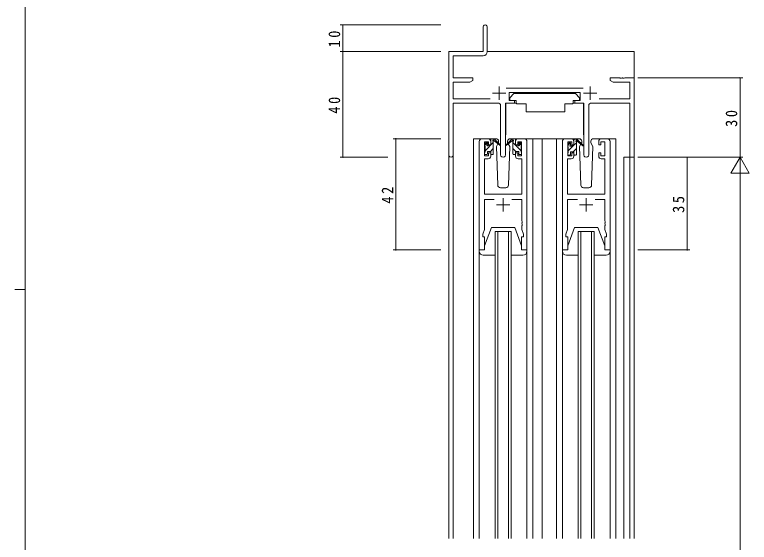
# Model space of a CAD drawing. Units: millimetres, scale not verified. Extents: x -567 to 567, y -403 to 403.
# Drawn here: x -566.7 to -289.2, y -71.5 to 127.9 of the extents above; entities that cross this region are included whole.
import ezdxf

# ---------------------------------------------------------------- set-up
doc = ezdxf.new("R2010")
doc.units = ezdxf.units.MM
doc.header["$LTSCALE"] = 2
for name, color, linetype, lineweight in [('0-1_YKK_ZWAK', 7, 'Continuous', 18), ('0-3_YKK_11', 7, 'Continuous', 18), ('0-4_YKK_12', 2, 'Continuous', 18), ('0-5_YKK_13', 4, 'Continuous', 18), ('0-6_YKK_D', 6, 'Continuous', 18)]:
    doc.layers.add(name, color=color, linetype=linetype, lineweight=lineweight)
doc.styles.add('ＭＳ ゴシック', font='')
doc.styles.get('ＭＳ ゴシック').set_extended_font_data('MS Gothic')

msp = doc.modelspace()

# ---------------------------------------------------------------- linework, layer by layer
at = {"layer": '0-1_YKK_ZWAK'}
for p, q in [((-562.726, -350.982), (-562.726, 399.018)), ((-566.726, 24.018), (-562.726, 24.018))]:
    msp.add_line(p, q, dxfattribs=at)
at = {"layer": '0-3_YKK_11'}
for p, q in [((-389.726, 123.268), (-389.726, 114.018)), ((-388.226, 113.888), (-388.226, 123.268)), ((-402.726, 114.018), (-402.726, 74.833)), ((-389.726, 114.018), (-402.726, 114.018)), ((-401.096, 112.388), (-389.726, 112.388)), ((-401.096, 104.018), (-401.096, 112.388)), ((-393.726, 104.018), (-401.096, 104.018)), ((-394.817, 102.388), (-393.726, 103.018)), ((-393.726, 103.018), (-393.726, 104.018)), ((-341.726, 104.018), (-341.726, 103.018)), ((-338.184, 104.018), (-341.726, 104.018)), ((-341.726, 103.018), (-340.635, 102.388)), ((-338.001, 103.898), (-338.184, 104.018)), ((-337.451, 103.898), (-338.001, 103.898)), ((-337.268, 104.018), (-337.451, 103.898)), ((-337.184, 104.018), (-337.268, 104.018)), ((-337.001, 103.898), (-337.184, 104.018)), ((-336.451, 103.898), (-337.001, 103.898)), ((-336.268, 104.018), (-336.451, 103.898)), ((-332.726, 104.018), (-336.268, 104.018)), ((-332.726, 74.018), (-332.726, 104.018)), ((-401.096, 102.388), (-394.817, 102.388)), ((-401.096, 96.148), (-401.096, 102.388)), ((-383.726, 100.718), (-383.726, 95.718)), ((-352.024, 100.148), (-381.034, 100.148)), ((-349.326, 100.718), (-349.326, 95.718)), ((-340.635, 102.388), (-334.356, 102.388)), ((-334.356, 102.388), (-334.356, 96.148)), ((-386.226, 98.218), (-381.226, 98.218)), ((-379.926, 98.518), (-353.126, 98.518)), ((-379.926, 95.518), (-379.926, 98.518)), ((-353.126, 98.518), (-353.126, 95.518)), ((-351.826, 98.218), (-346.826, 98.218)), ((-387.076, 96.148), (-401.096, 96.148)), ((-401.096, 94.518), (-384.176, 94.518)), ((-401.096, 74.833), (-401.096, 94.518)), ((-381.276, 94.518), (-377.926, 94.518)), ((-381.276, 74.968), (-381.276, 94.518)), ((-377.926, 95.518), (-379.926, 95.518)), ((-377.926, 94.518), (-377.926, 95.518)), ((-355.126, 95.518), (-355.126, 94.518)), ((-353.126, 95.518), (-355.126, 95.518)), ((-355.126, 94.518), (-351.776, 94.518)), ((-351.776, 94.518), (-351.776, 74.968)), ((-348.876, 94.518), (-334.356, 94.518)), ((-334.356, 96.148), (-345.976, 96.148)), ((-334.356, 94.518), (-334.356, 74.018)), ((-383.176, 93.518), (-383.176, 74.968)), ((-349.876, 74.968), (-349.876, 93.518)), ((-390.226, 81.018), (-387.926, 81.018)), ((-376.526, 81.018), (-374.226, 81.018)), ((-358.826, 81.018), (-356.526, 81.018)), ((-345.126, 81.018), (-342.826, 81.018)), ((-391.226, 39.018), (-391.226, 80.018)), ((-389.226, 79.818), (-389.226, 74.618)), ((-387.726, 79.818), (-389.226, 79.818)), ((-387.726, 78.718), (-387.726, 79.818)), ((-386.926, 78.718), (-387.726, 78.718)), ((-386.926, 80.018), (-386.926, 78.718)), ((-377.526, 78.718), (-377.526, 80.018)), ((-376.726, 78.718), (-377.526, 78.718)), ((-376.726, 79.818), (-376.726, 78.718)), ((-375.226, 79.818), (-376.726, 79.818)), ((-375.226, 74.618), (-375.226, 79.818)), ((-373.226, 80.018), (-373.226, 39.018)), ((-359.826, 39.018), (-359.826, 80.018)), ((-357.826, 79.818), (-357.826, 74.618)), ((-356.326, 79.818), (-357.826, 79.818)), ((-356.326, 78.718), (-356.326, 79.818)), ((-355.526, 78.718), (-356.326, 78.718)), ((-355.526, 80.018), (-355.526, 78.718)), ((-346.126, 78.718), (-346.126, 80.018)), ((-345.326, 78.718), (-346.126, 78.718)), ((-345.326, 79.818), (-345.326, 78.718)), ((-343.826, 79.818), (-345.326, 79.818)), ((-343.826, 74.618), (-343.826, 79.818)), ((-341.826, 80.018), (-341.826, 39.018)), ((-387.726, 75.718), (-386.926, 75.718)), ((-387.726, 74.618), (-387.726, 75.718)), ((-386.926, 75.718), (-386.926, 74.418)), ((-377.526, 75.718), (-376.726, 75.718)), ((-377.526, 74.418), (-377.526, 75.718)), ((-376.726, 75.718), (-376.726, 74.618)), ((-356.326, 75.718), (-355.526, 75.718)), ((-356.326, 74.618), (-356.326, 75.718)), ((-355.526, 75.718), (-355.526, 74.418)), ((-346.126, 75.718), (-345.326, 75.718)), ((-346.126, 74.418), (-346.126, 75.718)), ((-345.326, 75.718), (-345.326, 74.618)), ((-389.296, 73.418), (-389.296, 60.018)), ((-387.926, 73.418), (-389.296, 73.418)), ((-389.226, 74.618), (-387.726, 74.618)), ((-376.726, 74.618), (-375.226, 74.618)), ((-375.156, 73.418), (-376.526, 73.418)), ((-375.156, 60.018), (-375.156, 73.418)), ((-357.896, 73.418), (-357.896, 60.018)), ((-356.526, 73.418), (-357.896, 73.418)), ((-357.826, 74.618), (-356.326, 74.618)), ((-345.326, 74.618), (-343.826, 74.618)), ((-343.756, 73.418), (-345.126, 73.418)), ((-343.756, 60.018), (-343.756, 73.418)), ((-334.356, 74.018), (-332.726, 74.018)), ((-389.296, 60.018), (-375.156, 60.018)), ((-382.226, 58.518), (-382.226, 53.518)), ((-357.896, 60.018), (-343.756, 60.018)), ((-350.826, 58.518), (-350.826, 53.518)), ((-389.296, 58.088), (-389.296, 46.749)), ((-385.576, 58.088), (-389.296, 58.088)), ((-384.726, 56.018), (-379.726, 56.018)), ((-375.156, 58.088), (-378.876, 58.088)), ((-375.156, 49.976), (-375.156, 58.088)), ((-357.896, 58.088), (-357.896, 46.749)), ((-354.176, 58.088), (-357.896, 58.088)), ((-353.326, 56.018), (-348.326, 56.018)), ((-343.756, 58.088), (-347.476, 58.088)), ((-343.756, 49.976), (-343.756, 58.088)), ((-375.036, 49.793), (-375.156, 49.976)), ((-343.636, 49.793), (-343.756, 49.976)), ((-375.156, 49.059), (-375.036, 49.243)), ((-375.156, 48.976), (-375.156, 49.059)), ((-375.036, 48.793), (-375.156, 48.976)), ((-375.156, 48.059), (-375.036, 48.243)), ((-375.156, 46.749), (-375.156, 48.059)), ((-375.036, 49.243), (-375.036, 49.793)), ((-375.036, 48.243), (-375.036, 48.793)), ((-343.756, 49.059), (-343.636, 49.243)), ((-343.756, 48.976), (-343.756, 49.059)), ((-343.636, 48.793), (-343.756, 48.976)), ((-343.756, 48.059), (-343.636, 48.243)), ((-343.756, 46.749), (-343.756, 48.059)), ((-343.636, 49.243), (-343.636, 49.793)), ((-343.636, 48.243), (-343.636, 48.793)), ((-389.296, 46.749), (-389.926, 45.018)), ((-389.926, 45.018), (-389.926, 44.018)), ((-374.526, 45.018), (-375.156, 46.749)), ((-374.526, 44.018), (-374.526, 45.018)), ((-357.896, 46.749), (-358.526, 45.018)), ((-358.526, 45.018), (-358.526, 44.018)), ((-343.126, 45.018), (-343.756, 46.749)), ((-343.126, 44.018), (-343.126, 45.018)), ((-389.926, 44.018), (-389.226, 44.018)), ((-389.226, 44.018), (-389.226, 39.018)), ((-375.226, 44.018), (-374.526, 44.018)), ((-375.226, 39.018), (-375.226, 44.018)), ((-358.526, 44.018), (-357.826, 44.018)), ((-357.826, 44.018), (-357.826, 39.018)), ((-343.826, 44.018), (-343.126, 44.018)), ((-343.826, 39.018), (-343.826, 44.018)), ((-389.226, 39.018), (-391.226, 39.018)), ((-373.226, 39.018), (-375.226, 39.018)), ((-357.826, 39.018), (-359.826, 39.018)), ((-341.826, 39.018), (-343.826, 39.018))]:
    msp.add_line(p, q, dxfattribs=at)
for centre, radius, start, end in [((-388.976, 123.268), 0.75, 359.99999, 180.00001), ((-389.726, 113.888), 1.5, 270.00001, 359.99999), ((-384.176, 93.518), 1, 0.00001, 89.99999), ((-348.876, 93.518), 1, 90.00001, 179.99999), ((-390.226, 80.018), 1, 90.00001, 179.99999), ((-387.926, 80.018), 1, 0.00001, 89.99999), ((-376.526, 80.018), 1, 90.00001, 179.99999), ((-374.226, 80.018), 1, 0.00001, 89.99999), ((-358.826, 80.018), 1, 90.00001, 179.99999), ((-356.526, 80.018), 1, 0.00001, 89.99999), ((-345.126, 80.018), 1, 90.00001, 179.99999), ((-342.826, 80.018), 1, 0.00001, 89.99999), ((-382.226, 74.968), 0.95, 179.99999, 0.00001), ((-350.826, 74.968), 0.95, 179.99999, 0.00001), ((-401.911, 74.833), 0.815, 179.99999, 0.00001), ((-387.926, 74.418), 1, 270.00001, 359.99999), ((-376.526, 74.418), 1, 180.00001, 269.99999), ((-356.526, 74.418), 1, 270.00001, 359.99999), ((-345.126, 74.418), 1, 180.00001, 269.99999)]:
    msp.add_arc(centre, radius, start, end, dxfattribs=at)
at = {"layer": '0-4_YKK_12'}
for p, q in [((-388.226, 114.018), (-332.726, 114.018)), ((-332.726, 114.018), (-332.726, -69.982)), ((-393.426, 81.018), (-393.426, -69.982)), ((-390.226, 81.018), (-393.426, 81.018)), ((-375.376, 81.018), (-367.526, 81.018)), ((-371.026, 81.018), (-371.026, -69.982)), ((-367.526, 81.018), (-358.826, 81.018)), ((-367.526, 81.018), (-367.526, -69.982)), ((-362.026, 81.018), (-362.026, -69.982)), ((-342.826, 81.018), (-339.626, 81.018)), ((-339.626, 81.018), (-339.626, -69.982)), ((-402.726, -69.982), (-402.726, 74.833)), ((-401.096, 74.833), (-401.096, -69.982)), ((-336.626, 74.018), (-336.626, -69.982)), ((-332.726, 74.018), (-336.626, 74.018)), ((-334.356, -69.982), (-334.356, 74.018)), ((-385.226, 46.018), (-379.226, 46.018)), ((-385.226, -69.982), (-385.226, 46.018)), ((-384.226, 46.018), (-384.226, -69.982)), ((-380.226, -69.982), (-380.226, 46.018)), ((-379.226, 46.018), (-379.226, -69.982)), ((-353.826, 46.018), (-347.826, 46.018)), ((-353.826, -69.982), (-353.826, 46.018)), ((-352.826, 46.018), (-352.826, -69.982)), ((-348.826, -69.982), (-348.826, 46.018)), ((-347.826, 46.018), (-347.826, -69.982))]:
    msp.add_line(p, q, dxfattribs=at)
at = {"layer": '0-5_YKK_13'}
for p, q in [((-378.123, 98.118), (-354.923, 98.118)), ((-380.873, 94.518), (-377.235, 94.518)), ((-379.723, 95.518), (-377.323, 95.518)), ((-377.323, 95.518), (-377.323, 95.018)), ((-377.323, 95.018), (-377.182, 94.218)), ((-355.723, 95.018), (-355.864, 94.218)), ((-352.179, 94.517), (-355.817, 94.517)), ((-355.723, 95.518), (-355.723, 95.018)), ((-355.723, 95.518), (-353.323, 95.518)), ((-381.173, 94.218), (-381.173, 82.518)), ((-377.182, 94.218), (-373.523, 94.218)), ((-373.523, 94.218), (-373.523, 91.218)), ((-358.864, 94.218), (-358.864, 91.218)), ((-358.864, 94.218), (-355.864, 94.218)), ((-351.879, 94.217), (-351.88, 82.518)), ((-373.523, 91.218), (-358.864, 91.218)), ((-384.939, 81.018), (-387.926, 81.018)), ((-386.925, 78.618), (-386.925, 80.718)), ((-386.901, 80.835), (-386.743, 80.994)), ((-386.625, 81.018), (-385.835, 81.018)), ((-385.925, 80.518), (-385.925, 81.018)), ((-385.642, 80.947), (-383.459, 78.899)), ((-378.81, 80.947), (-380.993, 78.899)), ((-376.526, 81.018), (-379.513, 81.018)), ((-377.827, 81.018), (-378.617, 81.018)), ((-378.527, 80.518), (-378.527, 81.018)), ((-377.551, 80.835), (-377.709, 80.994)), ((-353.539, 81.018), (-356.526, 81.018)), ((-355.525, 78.418), (-355.525, 80.518)), ((-355.225, 80.818), (-354.435, 80.818)), ((-354.525, 80.318), (-354.525, 80.818)), ((-354.242, 80.747), (-352.059, 78.699)), ((-345.126, 81.018), (-348.113, 81.018)), ((-389.225, 78.511), (-388.167, 79.57)), ((-389.225, 78.318), (-389.225, 78.918)), ((-389.138, 79.13), (-388.638, 79.63)), ((-389.025, 76.466), (-385.925, 79.566)), ((-389.025, 76.018), (-389.025, 78.118)), ((-388.125, 79.418), (-388.125, 79.079)), ((-387.664, 78.618), (-386.925, 78.618)), ((-385.925, 75.318), (-385.925, 79.918)), ((-383.492, 78.555), (-385.632, 80.251)), ((-384.168, 79.09), (-384.768, 78.05)), ((-384.768, 78.05), (-384.26, 63.483)), ((-383.921, 79.518), (-383.99, 79.398)), ((-383.94, 80.053), (-383.921, 79.518)), ((-380.96, 78.555), (-378.82, 80.251)), ((-380.531, 79.518), (-380.512, 80.053)), ((-380.462, 79.398), (-380.531, 79.518)), ((-380.462, 79.398), (-380.531, 79.518)), ((-379.684, 78.05), (-380.284, 79.09)), ((-379.684, 78.05), (-380.284, 79.09)), ((-380.192, 63.483), (-379.684, 78.05)), ((-378.527, 75.318), (-378.527, 79.918)), ((-375.427, 76.466), (-378.527, 79.566)), ((-376.327, 79.418), (-376.327, 79.079)), ((-375.227, 78.511), (-376.285, 79.57)), ((-375.314, 79.13), (-375.814, 79.63)), ((-375.427, 76.018), (-375.427, 78.118)), ((-375.227, 78.318), (-375.227, 78.918)), ((-357.825, 78.48), (-356.847, 79.459)), ((-357.825, 78.118), (-357.825, 78.718)), ((-357.738, 78.93), (-357.238, 79.43)), ((-357.625, 76.435), (-355.643, 78.418)), ((-357.625, 75.818), (-357.625, 77.918)), ((-356.725, 79.218), (-356.725, 78.879)), ((-356.264, 78.418), (-355.525, 78.418)), ((-355.525, 78.535), (-354.525, 79.535)), ((-354.525, 75.118), (-354.525, 79.718)), ((-352.092, 78.354), (-354.232, 80.051)), ((-352.848, 78.954), (-353.368, 78.05)), ((-353.368, 78.05), (-352.86, 63.483)), ((-352.521, 79.518), (-352.665, 79.268)), ((-352.54, 80.053), (-352.521, 79.518)), ((-349.131, 79.518), (-349.112, 80.053)), ((-348.982, 79.259), (-349.131, 79.518)), ((-348.284, 78.05), (-349.131, 79.518)), ((-348.792, 63.483), (-348.284, 78.05)), ((-389.225, 75.318), (-389.225, 75.818)), ((-388.425, 75.018), (-388.925, 75.018)), ((-388.125, 76.218), (-386.925, 76.218)), ((-388.125, 76.218), (-388.125, 75.318)), ((-387.029, 76.218), (-385.925, 77.321)), ((-386.925, 76.218), (-386.925, 75.318)), ((-386.225, 75.018), (-386.625, 75.018)), ((-377.423, 76.218), (-378.527, 77.321)), ((-378.227, 75.018), (-377.827, 75.018)), ((-376.327, 76.218), (-377.527, 76.218)), ((-377.527, 76.218), (-377.527, 75.318)), ((-376.327, 76.218), (-376.327, 75.318)), ((-376.027, 75.018), (-375.527, 75.018)), ((-375.227, 75.318), (-375.227, 75.818)), ((-357.825, 75.118), (-357.825, 75.618)), ((-356.997, 74.819), (-356.727, 75.089)), ((-356.725, 76.018), (-355.525, 76.018)), ((-356.725, 76.018), (-356.725, 75.118)), ((-355.798, 76.018), (-354.525, 77.29)), ((-355.525, 76.018), (-355.525, 75.118)), ((-354.741, 74.83), (-354.538, 75.033)), ((-357.025, 74.818), (-357.525, 74.818)), ((-354.825, 74.818), (-355.225, 74.818)), ((-383.26, 62.518), (-381.192, 62.518)), ((-351.86, 62.518), (-349.792, 62.518)), ((-389.226, 40.518), (-386.626, 47.518)), ((-386.626, 47.518), (-377.826, 47.518)), ((-375.226, 40.518), (-377.826, 47.518)), ((-357.826, 40.518), (-355.226, 47.518)), ((-355.226, 47.518), (-346.426, 47.518)), ((-343.826, 40.518), (-346.426, 47.518)), ((-391.226, 39.018), (-389.226, 39.018)), ((-391.226, 38.518), (-391.226, 39.018)), ((-389.226, 39.018), (-389.226, 40.518)), ((-375.226, 40.518), (-375.226, 39.018)), ((-375.226, 39.018), (-373.226, 39.018)), ((-373.226, 39.018), (-373.226, 38.518)), ((-359.826, 39.018), (-357.826, 39.018)), ((-359.826, 38.518), (-359.826, 39.018)), ((-357.826, 39.018), (-357.826, 40.518)), ((-343.826, 40.518), (-343.826, 39.018)), ((-343.826, 39.018), (-341.826, 39.018)), ((-341.826, 39.018), (-341.826, 38.518)), ((-391.226, 38.518), (-391.226, -69.982)), ((-385.226, 37.018), (-389.726, 37.018)), ((-374.726, 37.018), (-379.226, 37.018)), ((-373.226, 38.518), (-373.226, -69.982)), ((-359.826, 38.518), (-359.826, -69.982)), ((-353.826, 37.018), (-358.326, 37.018)), ((-343.326, 37.018), (-347.826, 37.018)), ((-341.826, 38.518), (-341.826, -69.982))]:
    msp.add_line(p, q, dxfattribs=at)
for points in [[(-378.123, 98.118), (-379.723, 96.518), (-379.723, 95.518)], [(-354.923, 98.118), (-353.323, 96.518), (-353.323, 95.518)], [(-376.788, 78.618), (-377.527, 78.618), (-377.527, 80.718)]]:
    msp.add_lwpolyline(points, dxfattribs=at)
for centre, radius, start, end in [((-380.873, 94.218), 0.3, 90, 180), ((-352.179, 94.217), 0.3, 359.99647, 89.99647), ((-386.625, 80.718), 0.3, 90, 180), ((-385.925, 80.318), 0.2, 20.88332, 233.1301), ((-385.835, 80.718), 0.3, 49.89741, 90), ((-384.939, 80.018), 1, 2, 90), ((-379.513, 80.018), 1, 90, 178), ((-378.617, 80.718), 0.3, 90, 130.10259), ((-378.527, 80.318), 0.2, 306.8699, 159.11668), ((-377.827, 80.718), 0.3, 0, 90), ((-355.225, 80.518), 0.3, 90, 180), ((-354.435, 80.518), 0.3, 49.89741, 90), ((-353.539, 80.018), 1, 2, 90), ((-348.113, 80.018), 1, 90, 178), ((-388.925, 78.918), 0.3, 135, 180), ((-389.025, 78.318), 0.2, 180, 270), ((-388.425, 79.418), 0.3, 0, 135), ((-388.125, 78.618), 0.25, 123.05573, 326.94427), ((-388.425, 79.079), 0.3, 303.05573, 0), ((-387.664, 78.318), 0.3, 90, 146.94427), ((-386.225, 79.918), 0.3, 0, 53.1301), ((-385.458, 80.496), 0.3, 200.88332, 234.62002), ((-383.376, 78.718), 0.2, 234.62002, 114.62002), ((-381.076, 78.718), 0.2, 65.37998, 305.37998), ((-378.994, 80.496), 0.3, 305.37998, 339.11668), ((-378.227, 79.918), 0.3, 126.8699, 180), ((-376.788, 78.318), 0.3, 33.05573, 90), ((-376.327, 78.618), 0.25, 213.05573, 56.94427), ((-376.027, 79.418), 0.3, 45, 180), ((-376.027, 79.079), 0.3, 180, 236.94427), ((-375.427, 78.318), 0.2, 270, 0), ((-375.527, 78.918), 0.3, 0, 45), ((-357.525, 78.718), 0.3, 135, 180), ((-357.625, 78.118), 0.2, 180, 270), ((-357.025, 79.218), 0.3, 0, 135), ((-356.725, 78.418), 0.25, 123.05573, 326.94427), ((-357.025, 78.879), 0.3, 303.05573, 0), ((-356.264, 78.118), 0.3, 90, 146.94427), ((-354.525, 80.118), 0.2, 20.88332, 233.1301), ((-354.825, 79.718), 0.3, 0, 53.1301), ((-354.058, 80.296), 0.3, 200.88332, 234.62002), ((-351.976, 78.518), 0.2, 234.62002, 114.62002), ((-389.025, 75.818), 0.2, 90, 180), ((-388.925, 75.318), 0.3, 180, 270), ((-388.425, 75.318), 0.3, 270, 0), ((-386.625, 75.318), 0.3, 180, 270), ((-386.225, 75.318), 0.3, 270, 0), ((-378.227, 75.318), 0.3, 180, 270), ((-377.827, 75.318), 0.3, 270, 0), ((-376.027, 75.318), 0.3, 180, 270), ((-375.527, 75.318), 0.3, 270, 0), ((-375.427, 75.818), 0.2, 0, 90), ((-357.625, 75.618), 0.2, 90, 180), ((-357.525, 75.118), 0.3, 180, 270), ((-357.025, 75.118), 0.3, 270, 0), ((-355.225, 75.118), 0.3, 180, 270), ((-354.825, 75.118), 0.3, 270, 0), ((-383.26, 63.518), 1, 182, 270), ((-381.192, 63.518), 1, 270, 358), ((-351.86, 63.518), 1, 182, 270), ((-349.792, 63.518), 1, 270, 358), ((-389.726, 38.518), 1.5, 180, 270), ((-374.726, 38.518), 1.5, 270, 0), ((-358.326, 38.518), 1.5, 180, 270), ((-343.326, 38.518), 1.5, 270, 0)]:
    msp.add_arc(centre, radius, start, end, dxfattribs=at)
at = {"layer": '0-6_YKK_D'}
for p, q in [((-405.726, 124.018), (-443.726, 124.018)), ((-442.726, 114.018), (-442.726, 124.018)), ((-405.726, 114.018), (-443.726, 114.018)), ((-405.726, 114.018), (-443.726, 114.018)), ((-442.726, 74.018), (-442.726, 114.018)), ((-331.356, 104.018), (-291.726, 104.018)), ((-292.726, 74.018), (-292.726, 104.018)), ((-405.726, 81.018), (-423.726, 81.018)), ((-422.726, 81.018), (-422.726, 39.018)), ((-425.726, 74.018), (-443.726, 74.018)), ((-331.356, 74.018), (-291.726, 74.018)), ((-331.356, 74.018), (-311.726, 74.018)), ((-331.356, 74.018), (-291.726, 74.018)), ((-312.726, 39.018), (-312.726, 74.018)), ((-292.726, 74.018), (-296.226, 67.955)), ((-292.726, 74.018), (-292.726, 61.893)), ((-292.726, 74.018), (-289.226, 67.955)), ((-296.226, 67.955), (-289.226, 67.955)), ((-292.726, 67.018), (-292.726, -218.982)), ((-405.726, 39.018), (-423.726, 39.018)), ((-331.356, 39.018), (-311.726, 39.018))]:
    msp.add_line(p, q, dxfattribs=at)
for centre, start, end in [((-442.726, 124.018), 90, 270), ((-442.726, 124.018), 270, 90), ((-442.726, 114.018), 90, 270), ((-442.726, 114.018), 90, 270), ((-442.726, 114.018), 270, 90), ((-442.726, 114.018), 270, 90), ((-292.726, 104.018), 90, 270), ((-292.726, 104.018), 270, 90), ((-422.726, 81.018), 90, 270), ((-422.726, 81.018), 270, 90), ((-442.726, 74.018), 90, 270), ((-442.726, 74.018), 270, 90), ((-312.726, 74.018), 90, 270), ((-312.726, 74.018), 270, 90), ((-422.726, 39.018), 90, 270), ((-422.726, 39.018), 270, 90), ((-312.726, 39.018), 90, 270), ((-312.726, 39.018), 270, 90)]:
    msp.add_arc(centre, 0.106, start, end, dxfattribs=at)

# ---------------------------------------------------------------- texts
at = {"layer": '0-6_YKK_D', "color": 7, "char_height": 4.399, "attachment_point": 7, "rotation": 90, "style": 'ＭＳ ゴシック'}
for s, insert in [('\\T1.37;\\W0.9;10', (-443.726, 115.498)), ('\\T1.37;\\W0.9;40', (-443.726, 90.498)), ('\\T1.37;\\W0.9;30', (-293.726, 85.498)), ('\\T1.37;\\W0.9;42', (-423.726, 56.498)), ('\\T1.37;\\W0.9;35', (-313.726, 52.998))]:
    msp.add_mtext(s, dxfattribs=dict(at, insert=insert))

doc.saveas('drawing.dxf')
